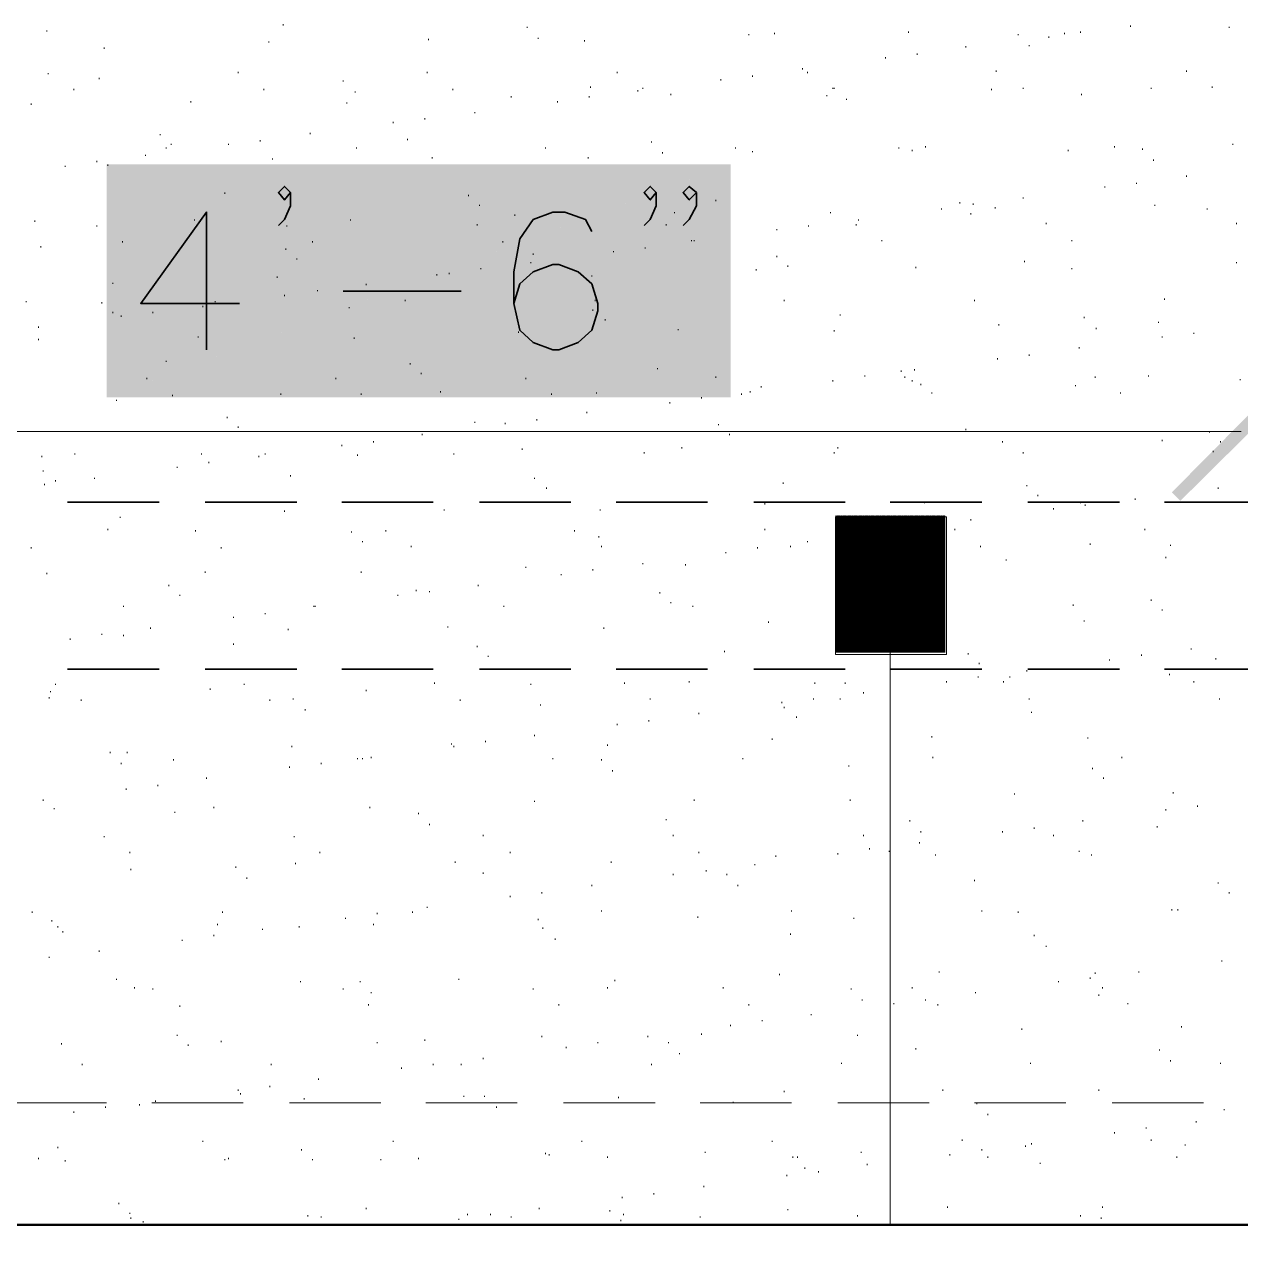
# Model space of a CAD drawing. Header units: inches. Extents: x 5 to 516, y -193 to 129.
# Drawn here: x 34.77 to 38.097, y -54.985 to -51.666 of the extents above; entities that cross this region are included whole.
import ezdxf

# ---------------------------------------------------------------- set-up
doc = ezdxf.new("R2010")
doc.units = ezdxf.units.IN
doc.header["$MEASUREMENT"] = 0
doc.layers.add('PDF4_Geometry', color=7, linetype='Continuous')
doc.layers.add('PDF4_Solid Fills', color=7, linetype='Continuous')

msp = doc.modelspace()

# ---------------------------------------------------------------- linework, layer by layer
at = {"layer": 'PDF4_Geometry', "lineweight": 15}
for points in [[(34.8320796, -51.6863114), (34.8320796, -51.6829816)], [(35.4787539, -51.6696488), (35.4787539, -51.6663122)], [(36.1454206, -51.6763152), (36.1454206, -51.6729786)], [(36.7520829, -51.6963144), (36.7520829, -51.6929778)], [(36.8220835, -51.6929778), (36.8220835, -51.689648)], [(37.1887489, -51.689648), (37.1887489, -51.6863114)], [(37.4887502, -51.6963144), (37.4887502, -51.6929778)], [(37.6154186, -51.6929778), (37.6154186, -51.689648)], [(37.6587535, -51.689648), (37.6587535, -51.6863114)], [(37.795418, -51.6729786), (37.795418, -51.6696488)], [(38.0654172, -51.6763152), (38.0654172, -51.6729786)], [(34.98875, -51.7329829), (34.98875, -51.7296464)], [(35.4387555, -51.7163135), (35.4387555, -51.7129838)], [(35.8754146, -51.7096472), (35.8754146, -51.7063174)], [(36.175416, -51.7063174), (36.175416, -51.7029808)], [(36.3020843, -51.7129838), (36.3020843, -51.7096472)], [(37.3454193, -51.7296464), (37.3454193, -51.7263165)], [(37.5187524, -51.7263165), (37.5187524, -51.7229799)], [(37.5720836, -51.7029808), (37.5720836, -51.699651)], [(37.1254147, -51.7596485), (37.1254147, -51.7563119)], [(37.2120847, -51.7496455), (37.2120847, -51.7463157)], [(36.8987505, -51.7896507), (36.8987505, -51.7863141)], [(37.4287527, -51.7963171), (37.4287527, -51.7929805)], [(37.9487519, -51.7963171), (37.9487519, -51.7929805)], [(34.8354161, -51.8029835), (34.8354161, -51.7996469)], [(34.9754173, -51.8163163), (34.9754173, -51.8129797)], [(35.3554222, -51.7996469), (35.3554222, -51.7963171)], [(35.642084, -51.8229827), (35.642084, -51.8196461)], [(35.872078, -51.7996469), (35.872078, -51.7963171)], [(36.392084, -51.7996469), (36.392084, -51.7963171)], [(36.6754161, -51.8196461), (36.6754161, -51.8163163)], [(36.7620859, -51.8096499), (36.7620859, -51.8063133)], [(36.9120832, -51.7996469), (36.9120832, -51.7963171)], [(34.9054167, -51.8463117), (34.9054167, -51.8429819)], [(35.4254227, -51.8463117), (35.4254227, -51.8429819)], [(35.6754228, -51.8529781), (35.6754228, -51.8496483)], [(35.9420786, -51.8463117), (35.9420786, -51.8429819)], [(36.3187537, -51.8396453), (36.3187537, -51.8363155)], [(36.4487518, -51.8496483), (36.4487518, -51.8463117)], [(36.4620846, -51.8429819), (36.4620846, -51.8396453)], [(36.5387515, -51.8596444), (36.5387515, -51.8563147)], [(36.9654144, -51.8629811), (36.9654144, -51.8596444)], [(36.9820838, -51.8429819), (36.9820838, -51.8396453)], [(36.9854204, -51.8429819), (36.9854204, -51.8396453)], [(37.4154199, -51.8463117), (37.4154199, -51.8429819)], [(37.502083, -51.8429819), (37.502083, -51.8396453)], [(37.6620833, -51.8596444), (37.6620833, -51.8563147)], [(37.8520858, -51.8429819), (37.8520858, -51.8396453)], [(38.0187524, -51.8396453), (38.0187524, -51.8363155)], [(34.7887446, -51.8863168), (34.7887446, -51.8829802)], [(35.2254173, -51.8796504), (35.2254173, -51.8763138)], [(35.6520802, -51.8829802), (35.6520802, -51.8796504)], [(36.1020856, -51.8663177), (36.1020856, -51.8629811)], [(36.228754, -51.8796504), (36.228754, -51.8763138)], [(36.3154171, -51.8663177), (36.3154171, -51.8629811)], [(37.0187524, -51.8729841), (37.0187524, -51.8696474)], [(35.8654184, -51.9263152), (35.8654184, -51.9229786)], [(36.0020829, -51.9096458), (36.0020829, -51.906316)], [(35.7787485, -51.9363114), (35.7787485, -51.9329816)], [(35.1420839, -51.9696502), (35.1420839, -51.9663136)], [(35.1720861, -51.9963157), (35.1720861, -51.9929792)], [(35.3287566, -51.9963157), (35.3287566, -51.9929792)], [(35.415413, -51.9863128), (35.415413, -51.982983)], [(35.5520775, -51.9663136), (35.5520775, -51.9629838)], [(35.8187469, -51.982983), (35.8187469, -51.9796464)], [(36.4854204, -51.9896493), (36.4854204, -51.9863128)], [(38.0754202, -51.9963157), (38.0754202, -51.9929792)], [(35.1020855, -52.0263111), (35.1020855, -52.0229813)], [(35.1587533, -52.006312), (35.1587533, -52.0029822)], [(35.6787458, -52.006312), (35.6787458, -52.0029822)], [(36.1954152, -52.006312), (36.1954152, -52.0029822)], [(36.5154158, -52.0196447), (36.5154158, -52.016315)], [(36.7154144, -52.006312), (36.7154144, -52.0029822)], [(36.7620859, -52.016315), (36.7620859, -52.0129783)], [(37.1620833, -52.006312), (37.1620833, -52.0029822)], [(37.1987519, -52.0129783), (37.1987519, -52.0096486)], [(37.2354204, -52.0029822), (37.2354204, -51.9996456)], [(37.6254147, -52.0129783), (37.6254147, -52.0096486)], [(37.752083, -52.0029822), (37.752083, -51.9996456)], [(37.82875, -52.0096486), (37.82875, -52.006312)], [(34.8820877, -52.0563133), (34.8820877, -52.0529835)], [(34.9687441, -52.0429805), (34.9687441, -52.0396507)], [(34.9987463, -52.0529835), (34.9987463, -52.0496469)], [(35.4487517, -52.0363141), (35.4487517, -52.0329843)], [(35.8854108, -52.0329843), (35.8854108, -52.0296477)], [(36.3120873, -52.0329843), (36.3120873, -52.0296477)], [(37.8587521, -52.0396507), (37.8587521, -52.0363141)], [(37.9487519, -52.0829789), (37.9487519, -52.0796491)], [(35.3187468, -52.1296505), (35.3187468, -52.1263139)], [(37.7254175, -52.1129811), (37.7254175, -52.1096445)], [(37.8120874, -52.1029781), (37.8120874, -52.0996483)], [(35.9854136, -52.1363169), (35.9854136, -52.1329802)], [(36.0154157, -52.1629824), (36.0154157, -52.1596459)], [(36.6620832, -52.1496496), (36.6620832, -52.1463131)], [(37.3287499, -52.156316), (37.3287499, -52.1529795)], [(37.3654186, -52.1596459), (37.3654186, -52.156316)], [(37.502083, -52.1429832), (37.502083, -52.1396466)], [(37.862082, -52.1629824), (37.862082, -52.1596459)], [(36.1120818, -52.189648), (36.1120818, -52.1863114)], [(36.5487477, -52.1829816), (36.5487477, -52.179645)], [(36.9754174, -52.1829816), (36.9754174, -52.179645)], [(37.2787486, -52.1729786), (37.2787486, -52.1696489)], [(37.3587521, -52.1863114), (37.3587521, -52.1829816)], [(37.4254161, -52.1696489), (37.4254161, -52.1663122)], [(38.0054197, -52.1729786), (38.0054197, -52.1696489)], [(34.7987543, -52.2063174), (34.7987543, -52.2029808)], [(34.9687441, -52.2196502), (34.9687441, -52.2163136)], [(35.2354135, -52.2029808), (35.2354135, -52.199651)], [(35.4887501, -52.2196502), (35.4887501, -52.2163136)], [(35.6620899, -52.2029808), (35.6620899, -52.199651)], [(36.0087561, -52.2163136), (36.0087561, -52.2129838)], [(36.5254187, -52.2163136), (36.5254187, -52.2129838)], [(36.8287499, -52.2296464), (36.8287499, -52.2263166)], [(36.9154199, -52.2196502), (36.9154199, -52.2163136)], [(37.045418, -52.2163136), (37.045418, -52.2129838)], [(37.0520844, -52.2029808), (37.0520844, -52.199651)], [(37.5654172, -52.2129838), (37.5654172, -52.2096472)], [(38.0854164, -52.2129838), (38.0854164, -52.2096472)], [(35.0387446, -52.2629784), (35.0387446, -52.2596486)], [(35.5587506, -52.2629784), (35.5587506, -52.2596486)], [(36.0787566, -52.2629784), (36.0787566, -52.2596486)], [(36.5954193, -52.2596486), (36.5954193, -52.256312)], [(36.6020857, -52.2596486), (36.6020857, -52.256312)], [(37.1154185, -52.2596486), (37.1154185, -52.256312)], [(37.6354177, -52.2596486), (37.6354177, -52.256312)], [(34.8154237, -52.2763111), (34.8154237, -52.2729814)], [(35.4854135, -52.2829844), (35.4854135, -52.2796478)], [(36.1620832, -52.2963171), (36.1620832, -52.2929805)], [(36.382081, -52.2896508), (36.382081, -52.2863141)], [(36.468751, -52.2796478), (36.468751, -52.2763111)], [(35.5154157, -52.3096499), (35.5154157, -52.3063133)], [(36.1554168, -52.3196461), (36.1554168, -52.3163163)], [(36.8287499, -52.3029835), (36.8287499, -52.2996469)], [(36.8587521, -52.3296491), (36.8587521, -52.3263125)], [(37.5054196, -52.3163163), (37.5054196, -52.3129798)], [(38.0854164, -52.3196461), (38.0854164, -52.3163163)], [(35.4620845, -52.3596445), (35.4620845, -52.3563147)], [(35.8987572, -52.3529781), (35.8987572, -52.3496483)], [(35.9320824, -52.3496483), (35.9320824, -52.3463117)], [(36.0187523, -52.3363155), (36.0187523, -52.3329789)], [(36.3220835, -52.3563147), (36.3220835, -52.3529781)], [(36.7720822, -52.3396453), (36.7720822, -52.3363155)], [(37.208748, -52.3329789), (37.208748, -52.3296491)], [(37.6354177, -52.3363155), (37.6354177, -52.3329789)], [(35.012079, -52.3763139), (35.012079, -52.3729841)], [(35.5720834, -52.3963131), (35.5720834, -52.3929833)], [(35.7054114, -52.3796505), (35.7054114, -52.3763139)], [(34.7754118, -52.4263153), (34.7754118, -52.4229787)], [(34.9820904, -52.429645), (34.9820904, -52.4263153)], [(35.2920812, -52.4263153), (35.2920812, -52.4229787)], [(35.4820905, -52.4096459), (35.4820905, -52.406316)], [(35.8120873, -52.4229787), (35.8120873, -52.4196489)], [(36.3320865, -52.4229787), (36.3320865, -52.4196489)], [(36.8487491, -52.4229787), (36.8487491, -52.4196489)], [(37.3687483, -52.4229787), (37.3687483, -52.4196489)], [(37.8887475, -52.4196489), (37.8887475, -52.4163123)], [(35.012079, -52.4563174), (35.012079, -52.4529808)], [(35.122078, -52.4563174), (35.122078, -52.4529808)], [(35.2587561, -52.439648), (35.2587561, -52.4363114)], [(35.6587534, -52.4429778), (35.6587534, -52.439648)], [(36.3254201, -52.449651), (36.3254201, -52.4463144)], [(37.002083, -52.4629838), (37.002083, -52.4596472)], [(34.8087506, -52.4963158), (34.8087506, -52.4929792)], [(35.0354216, -52.4663136), (35.0354216, -52.4629838)], [(36.358752, -52.4763166), (36.358752, -52.47298)], [(37.4354191, -52.4896494), (37.4354191, -52.4863128)], [(37.6687497, -52.4696502), (37.6687497, -52.4663136)], [(37.872085, -52.482983), (37.872085, -52.4796464)], [(34.8087506, -52.5296478), (34.8087506, -52.5263112)], [(35.2454232, -52.5229814), (35.2454232, -52.5196448)], [(35.6720861, -52.5263112), (35.6720861, -52.5229814)], [(36.1220848, -52.5096486), (36.1220848, -52.506312)], [(36.5587507, -52.5029822), (36.5587507, -52.4996456)], [(36.9854204, -52.506312), (36.9854204, -52.5029822)], [(37.7020817, -52.4996456), (37.7020817, -52.4963158)], [(37.8820811, -52.5229814), (37.8820811, -52.5196448)], [(37.9687511, -52.5129784), (37.9687511, -52.5096486)], [(37.6554169, -52.5529836), (37.6554169, -52.5496469)], [(35.1587533, -52.5896453), (35.1587533, -52.5863156)], [(35.82542, -52.5963117), (35.82542, -52.5929819)], [(37.4320825, -52.5829789), (37.4320825, -52.5796491)], [(37.5187524, -52.5729827), (37.5187524, -52.5696462)], [(35.8554222, -52.6229841), (35.8554222, -52.6196475)], [(36.5020829, -52.6096445), (36.5020829, -52.6063147)], [(37.0687538, -52.6296505), (37.0687538, -52.6263139)], [(37.1687496, -52.6163177), (37.1687496, -52.6129811)], [(37.2054183, -52.6129811), (37.2054183, -52.6096445)], [(37.8454194, -52.6296505), (37.8454194, -52.6263139)], [(35.1054221, -52.6363169), (35.1054221, -52.6329803)], [(35.622078, -52.6363169), (35.622078, -52.6329803)], [(36.142084, -52.6363169), (36.142084, -52.6329803)], [(36.6620832, -52.6329803), (36.6620832, -52.6296505)], [(36.785415, -52.6596459), (36.785415, -52.6563161)], [(36.9820838, -52.6429833), (36.9820838, -52.6396467)], [(37.1787526, -52.6329803), (37.1787526, -52.6296505)], [(37.1987519, -52.6429833), (37.1987519, -52.6396467)], [(37.2220808, -52.6529795), (37.2220808, -52.6496497)], [(37.6454207, -52.6563161), (37.6454207, -52.6529795)], [(37.6987519, -52.6329803), (37.6987519, -52.6296505)], [(38.0954194, -52.6396467), (38.0954194, -52.6363169)], [(35.0220888, -52.6963145), (35.0220888, -52.6929778)], [(35.1754227, -52.6829817), (35.1754227, -52.6796451)], [(35.4720807, -52.6796451), (35.4720807, -52.6763153)], [(35.6920785, -52.6796451), (35.6920785, -52.6763153)], [(35.9087534, -52.6729787), (35.9087534, -52.6696489)], [(36.2120846, -52.6796451), (36.2120846, -52.6763153)], [(36.3354162, -52.6763153), (36.3354162, -52.6729787)], [(36.6220849, -52.6896481), (36.6220849, -52.6863115)], [(36.7320838, -52.6796451), (36.7320838, -52.6763153)], [(36.7554196, -52.6729787), (36.7554196, -52.6696489)], [(37.252083, -52.6763153), (37.252083, -52.6729787)], [(37.7687524, -52.6763153), (37.7687524, -52.6729787)], [(36.3087507, -52.7296465), (36.3087507, -52.7263166)], [(36.5354149, -52.7029808), (36.5354149, -52.6996511)], [(35.32542, -52.7429792), (35.32542, -52.7396494)], [(36.0020829, -52.756312), (36.0020829, -52.7529822)], [(36.0854162, -52.7596486), (36.0854162, -52.756312)], [(36.1720862, -52.7496456), (36.1720862, -52.7463158)], [(36.6687496, -52.7629784), (36.6687496, -52.7596486)], [(37.7254175, -52.7796478), (33.5987505, -52.7796478)], [(35.3554222, -52.7696448), (35.3554222, -52.766315)], [(35.8587452, -52.7896508), (35.8587452, -52.7863142)], [(36.6987518, -52.7896508), (36.6987518, -52.7863142)], [(37.3454193, -52.7763112), (37.3454193, -52.7729814)], [(38.0987492, -52.7796478), (37.7254158, -52.7796478)], [(38.012086, -52.7829844), (38.012086, -52.7796478)], [(35.6387474, -52.8196462), (35.6387474, -52.8163164)], [(35.7254173, -52.80965), (35.7254173, -52.8063134)], [(36.132081, -52.8296491), (36.132081, -52.8263126)], [(36.5687537, -52.8263126), (36.5687537, -52.8229827)], [(36.9954166, -52.8263126), (36.9954166, -52.8229827)], [(37.4454153, -52.80965), (37.4454153, -52.8063134)], [(37.8820811, -52.8063134), (37.8820811, -52.8029836)], [(38.0420814, -52.80965), (38.0420814, -52.8063134)], [(34.8187468, -52.8496484), (34.8187468, -52.8463117)], [(34.9087533, -52.842982), (34.9087533, -52.8396454)], [(35.2554194, -52.842982), (35.2554194, -52.8396454)], [(35.4120899, -52.8496484), (35.4120899, -52.8463117)], [(35.4287457, -52.842982), (35.4287457, -52.8396454)], [(35.6820824, -52.8463117), (35.6820824, -52.842982)], [(35.9454152, -52.842982), (35.9454152, -52.8396454)], [(36.4654144, -52.8396454), (36.4654144, -52.8363156)], [(36.9854204, -52.8396454), (36.9854204, -52.8363156)], [(37.502083, -52.8396454), (37.502083, -52.8363156)], [(38.0220823, -52.8363156), (38.0220823, -52.832979)], [(34.8220833, -52.8896467), (34.8220833, -52.8863169)], [(35.1887555, -52.8796505), (35.1887555, -52.8763139)], [(35.2754118, -52.8663177), (35.2754118, -52.8629811)], [(34.82542, -52.9263153), (34.82542, -52.9229787)], [(34.8554221, -52.9163123), (34.8554221, -52.9129825)], [(34.9620845, -52.9096459), (34.9620845, -52.9063161)], [(35.4987463, -52.9029795), (35.4987463, -52.8996497)], [(36.1654198, -52.9096459), (36.1654198, -52.9063161)], [(36.8454193, -52.9229787), (36.8454193, -52.9196489)], [(37.512086, -52.9296451), (37.512086, -52.9263153)], [(36.1987518, -52.9363115), (36.1987518, -52.9329817)], [(37.5420814, -52.9563175), (37.5420814, -52.9529809)], [(38.0354151, -52.9363115), (38.0354151, -52.9329817)], [(35.9187495, -52.9963158), (35.9187495, -52.9929793)], [(36.3454192, -52.9963158), (36.3454192, -52.9929793)], [(36.795418, -52.9796465), (36.795418, -52.9763166)], [(37.2320838, -52.9763166), (37.2320838, -52.97298)], [(37.5854163, -52.9929793), (37.5854163, -52.9896494)], [(37.6587535, -52.9763166), (37.6587535, -52.97298)], [(37.6720863, -52.982983), (37.6720863, -52.9796465)], [(37.8087508, -52.9663136), (37.8087508, -52.9629839)], [(35.032085, -53.016315), (35.032085, -53.0129784)], [(35.4820905, -52.9996456), (35.4820905, -52.9963158)], [(37.3587521, -53.0229814), (37.3587521, -53.0196448)], [(34.9987463, -53.049647), (34.9987463, -53.0463172)], [(35.23875, -53.0529836), (35.23875, -53.049647)], [(35.665413, -53.0563134), (35.665413, -53.0529836)], [(35.7587561, -53.0529836), (35.7587561, -53.049647)], [(36.2754187, -53.0529836), (36.2754187, -53.049647)], [(36.795418, -53.049647), (36.795418, -53.0463172)], [(37.1354177, -53.0529836), (37.1354177, -53.049647)], [(37.2254174, -53.0429806), (37.2254174, -53.0396508)], [(37.3154172, -53.049647), (37.3154172, -53.0463172)], [(37.8354164, -53.049647), (37.8354164, -53.0463172)], [(35.6954151, -53.082979), (35.6954151, -53.0796492)], [(35.8287566, -53.0963118), (35.8287566, -53.092982)], [(36.3420827, -53.0696462), (36.3420827, -53.0663164)], [(36.3487491, -53.0963118), (36.3487491, -53.092982)], [(36.8654185, -53.0963118), (36.8654185, -53.092982)], [(36.9120832, -53.082979), (36.9120832, -53.0796492)], [(37.0087494, -53.0763126), (37.0087494, -53.0729828)], [(37.3854177, -53.0963118), (37.3854177, -53.092982)], [(37.6854191, -53.0896454), (37.6854191, -53.0863156)], [(37.9054169, -53.092982), (37.9054169, -53.0896454)], [(34.7887446, -53.0996484), (34.7887446, -53.0963118)], [(35.3087506, -53.0996484), (35.3087506, -53.0963118)], [(36.6887488, -53.1129812), (36.6887488, -53.1096445)], [(36.7754187, -53.0996484), (36.7754187, -53.0963118)], [(37.0420814, -53.1029782), (37.0420814, -53.0996484)], [(37.1820825, -53.3063134), (37.1820825, -53.0963134), (37.0987491, -53.0963134), (37.0987491, -53.3063134)], [(37.8920842, -53.1263139), (37.8920842, -53.1229842)], [(36.142084, -53.1529795), (36.142084, -53.1496497)], [(36.3254201, -53.1596459), (36.3254201, -53.1563161)], [(36.4620846, -53.1429833), (36.4620846, -53.1396467)], [(36.5787499, -53.1463132), (36.5787499, -53.1429833)], [(37.0054196, -53.1496497), (37.0054196, -53.1463132)], [(37.4554183, -53.1329803), (37.4554183, -53.1296505)], [(34.8320796, -53.1696489), (34.8320796, -53.1663123)], [(35.2654157, -53.1663123), (35.2654157, -53.1629825)], [(35.6920785, -53.1663123), (35.6920785, -53.1629825)], [(36.2387501, -53.1729787), (36.2387501, -53.1696489)], [(35.1654129, -53.2029809), (35.1654129, -53.1996511)], [(35.1954151, -53.2296465), (35.1954151, -53.2263167)], [(35.7920813, -53.2296465), (35.7920813, -53.2263167)], [(35.8420894, -53.2163137), (35.8420894, -53.2129839)], [(35.8787512, -53.2196503), (35.8787512, -53.2163137)], [(36.0120791, -53.2029809), (36.0120791, -53.1996511)], [(36.5087494, -53.2229801), (36.5087494, -53.2196503)], [(37.1387475, -53.1996511), (37.1387475, -54.9496512)], [(35.0420812, -53.2596487), (35.0420812, -53.2563121)], [(35.5620872, -53.2596487), (35.5620872, -53.2563121)], [(35.5654238, -53.2596487), (35.5654238, -53.2563121)], [(36.0820797, -53.2596487), (36.0820797, -53.2563121)], [(36.5387515, -53.2496457), (36.5387515, -53.2463158)], [(36.5987491, -53.2596487), (36.5987491, -53.2563121)], [(37.1187483, -53.2563121), (37.1187483, -53.2529823)], [(37.185419, -53.2363129), (37.185419, -53.2329831)], [(37.6387475, -53.2563121), (37.6387475, -53.2529823)], [(37.8520858, -53.2429793), (37.8520858, -53.2396494)], [(35.3420894, -53.2896508), (35.3420894, -53.2863142)], [(35.4287457, -53.2796478), (35.4287457, -53.2763112)], [(37.2420868, -53.2963172), (37.2420868, -53.2929806)], [(37.8820811, -53.2696448), (37.8820811, -53.2663151)], [(35.1154184, -53.3196462), (35.1154184, -53.3163164)], [(35.4920867, -53.3229828), (35.4920867, -53.3196462)], [(35.9287458, -53.3163164), (35.9287458, -53.3129798)], [(36.3554155, -53.3196462), (36.3554155, -53.3163164)], [(36.8054141, -53.3029836), (36.8054141, -53.299647)], [(37.6687497, -53.299647), (37.6687497, -53.2963172)], [(34.8954205, -53.3496484), (34.8954205, -53.3463118)], [(34.9820904, -53.3363156), (34.9820904, -53.332979)], [(35.0420812, -53.3396454), (35.0420812, -53.3363156)], [(35.3420894, -53.3629812), (35.3420894, -53.3596446)], [(36.0087561, -53.3696476), (36.0087561, -53.3663178)], [(36.0387447, -53.3963132), (36.0387447, -53.3929833)], [(36.685419, -53.3829803), (36.685419, -53.3796506)], [(37.3520857, -53.3896467), (37.3520857, -53.386317)], [(37.8254202, -53.3929833), (37.8254202, -53.3896467)], [(37.9620847, -53.376314), (37.9620847, -53.3729842)], [(37.3820811, -53.4163123), (37.3820811, -53.4129825)], [(37.7387502, -53.4063161), (37.7387502, -53.4029796)], [(38.0287487, -53.4029796), (38.0287487, -53.3996497)], [(37.3787513, -53.4529809), (37.3787513, -53.4496511)], [(37.4654144, -53.4529809), (37.4654144, -53.4496511)], [(37.512086, -53.4363115), (37.512086, -53.4329817)], [(37.9020872, -53.4463145), (37.9020872, -53.4429779)], [(34.8420894, -53.4929793), (34.8420894, -53.4896495)], [(34.8554221, -53.4729801), (34.8554221, -53.4696503)], [(35.2787484, -53.4863129), (35.2787484, -53.4829831)], [(35.372078, -53.4729801), (35.372078, -53.4696503)], [(35.7054114, -53.4896495), (35.7054114, -53.4863129)], [(35.892084, -53.4696503), (35.892084, -53.4663137)], [(36.1554168, -53.4729801), (36.1554168, -53.4696503)], [(36.4120832, -53.4696503), (36.4120832, -53.4663137)], [(36.5887529, -53.4663137), (36.5887529, -53.4629839)], [(36.9320825, -53.4696503), (36.9320825, -53.4663137)], [(37.0154158, -53.4696503), (37.0154158, -53.4663137)], [(37.2920814, -53.4663137), (37.2920814, -53.4629839)], [(37.4487519, -53.4663137), (37.4487519, -53.4629839)], [(37.9687511, -53.4663137), (37.9687511, -53.4629839)], [(34.8387527, -53.5096487), (34.8387527, -53.5063121)], [(34.9254227, -53.5163151), (34.9254227, -53.5129785)], [(35.4420785, -53.5163151), (35.4420785, -53.5129785)], [(35.5054195, -53.5129785), (35.5054195, -53.5096487)], [(35.9620846, -53.5163151), (35.9620846, -53.5129785)], [(36.4820838, -53.5129785), (36.4820838, -53.5096487)], [(36.8420827, -53.5229815), (36.8420827, -53.5196449)], [(36.9287526, -53.5129785), (36.9287526, -53.5096487)], [(37.002083, -53.5129785), (37.002083, -53.5096487)], [(37.0654171, -53.4963159), (37.0654171, -53.4929793)], [(37.5187524, -53.5129785), (37.5187524, -53.5096487)], [(38.0387517, -53.5129785), (38.0387517, -53.5096487)], [(35.5387447, -53.5429806), (35.5387447, -53.5396509)], [(36.1820824, -53.5296479), (36.1820824, -53.5263112)], [(36.6154185, -53.5529836), (36.6154185, -53.549647)], [(36.8487491, -53.5363142), (36.8487491, -53.5329845)], [(37.5254188, -53.549647), (37.5254188, -53.5463172)], [(36.392084, -53.582979), (36.392084, -53.5796492)], [(36.478754, -53.5729828), (36.478754, -53.5696462)], [(36.8820811, -53.5629799), (36.8820811, -53.55965)], [(36.1654198, -53.6129812), (36.1654198, -53.6096446)], [(36.8154171, -53.6229842), (36.8154171, -53.6196476)], [(37.252083, -53.6163178), (37.252083, -53.6129812)], [(37.6787527, -53.6196476), (37.6787527, -53.6163178)], [(35.0054194, -53.659646), (35.0054194, -53.6563161)], [(35.0520774, -53.659646), (35.0520774, -53.6563161)], [(35.5020828, -53.6429834), (35.5020828, -53.6396468)], [(35.9387555, -53.636317), (35.9387555, -53.6329804)], [(35.9454152, -53.6429834), (35.9454152, -53.6396468)], [(36.0320851, -53.6296506), (36.0320851, -53.626314)], [(36.3654185, -53.6396468), (36.3654185, -53.636317)], [(35.0354216, -53.6896481), (35.0354216, -53.6863115)], [(35.1787457, -53.6796451), (35.1787457, -53.6763154)], [(35.5820796, -53.6896481), (35.5820796, -53.6863115)], [(35.6820824, -53.6763154), (35.6820824, -53.6729788)], [(35.6954151, -53.6763154), (35.6954151, -53.6729788)], [(35.7187441, -53.6729788), (35.7187441, -53.669649)], [(36.2154143, -53.6763154), (36.2154143, -53.6729788)], [(36.3487491, -53.6796451), (36.3487491, -53.6763154)], [(36.7354204, -53.6763154), (36.7354204, -53.6729788)], [(37.2554196, -53.6729788), (37.2554196, -53.669649)], [(37.7720823, -53.6729788), (37.7720823, -53.669649)], [(35.4954232, -53.6996511), (35.4954232, -53.6963145)], [(36.3787513, -53.7096473), (36.3787513, -53.7063175)], [(37.0254187, -53.6963145), (37.0254187, -53.6929779)], [(37.6920855, -53.7029809), (37.6920855, -53.6996511)], [(35.0487544, -53.7596487), (35.0487544, -53.7563121)], [(35.1354108, -53.7496457), (35.1354108, -53.7463159)], [(35.2687522, -53.7296465), (35.2687522, -53.7263167)], [(37.7220809, -53.7296465), (37.7220809, -53.7263167)], [(34.8220833, -53.7896509), (34.8220833, -53.7863143)], [(36.1654198, -53.7929807), (36.1654198, -53.7896509)], [(36.6020857, -53.7896509), (36.6020857, -53.7863143)], [(37.0287486, -53.7896509), (37.0287486, -53.7863143)], [(37.4787541, -53.7729815), (37.4787541, -53.7696449)], [(37.9120833, -53.7696449), (37.9120833, -53.7663151)], [(34.8520855, -53.8129799), (34.8520855, -53.80965)], [(35.1820823, -53.8229828), (35.1820823, -53.8196463)], [(35.2887447, -53.80965), (35.2887447, -53.8063134)], [(35.7154211, -53.80965), (35.7154211, -53.8063134)], [(35.848749, -53.8263127), (35.848749, -53.8229828)], [(37.8920842, -53.8163164), (37.8920842, -53.8129799)], [(37.9787541, -53.8063134), (37.9787541, -53.8029837)], [(35.8787512, -53.8563148), (35.8787512, -53.8529782)], [(36.5254187, -53.842982), (36.5254187, -53.8396454)], [(37.1920854, -53.8463118), (37.1920854, -53.842982)], [(37.6654199, -53.8463118), (37.6654199, -53.842982)], [(34.98875, -53.8896468), (34.98875, -53.886317)], [(35.5087561, -53.8896468), (35.5087561, -53.886317)], [(36.0254119, -53.886317), (36.0254119, -53.8829804)], [(36.5454179, -53.886317), (36.5454179, -53.8829804)], [(37.0654171, -53.886317), (37.0654171, -53.8829804)], [(37.2220808, -53.876314), (37.2220808, -53.8729842)], [(37.4454153, -53.876314), (37.4454153, -53.8729842)], [(37.5320852, -53.8663178), (37.5320852, -53.8629812)], [(37.5854163, -53.886317), (37.5854163, -53.8829804)], [(37.8687484, -53.8629812), (37.8687484, -53.8596446)], [(37.0820865, -53.9229788), (37.0820865, -53.919649)], [(37.218751, -53.9063162), (37.218751, -53.9029796)], [(35.0587506, -53.9329818), (35.0587506, -53.9296452)], [(35.5787566, -53.9329818), (35.5787566, -53.9296452)], [(35.9487518, -53.9596473), (35.9487518, -53.9563176)], [(36.0987491, -53.9329818), (36.0987491, -53.9296452)], [(36.3754146, -53.9596473), (36.3754146, -53.9563176)], [(36.6154185, -53.9329818), (36.6154185, -53.9296452)], [(36.8254201, -53.9429779), (36.8254201, -53.9396482)], [(36.9954166, -53.9363116), (36.9954166, -53.9329818)], [(37.1354177, -53.9296452), (37.1354177, -53.9263154)], [(37.262086, -53.9396482), (37.262086, -53.9363116)], [(37.6554169, -53.9296452), (37.6554169, -53.9263154)], [(37.6887489, -53.9396482), (37.6887489, -53.9363116)], [(35.0620872, -53.9796466), (35.0620872, -53.9763167)], [(35.348749, -53.9729801), (35.348749, -53.9696503)], [(35.5120791, -53.9629839), (35.5120791, -53.9596473)], [(36.0254119, -53.9896495), (36.0254119, -53.9863129)], [(36.5454179, -53.9929793), (36.5454179, -53.9896495)], [(36.6354177, -53.9829831), (36.6354177, -53.9796466)], [(36.6920854, -53.9929793), (36.6920854, -53.9896495)], [(36.7687523, -53.9663137), (36.7687523, -53.9629839)], [(35.3787512, -54.0029823), (35.3787512, -53.9996457)], [(36.3220835, -54.0229815), (36.3220835, -54.0196449)], [(36.7220808, -54.0229815), (36.7220808, -54.0196449)], [(37.3687483, -54.0096487), (37.3687483, -54.0063121)], [(38.0354151, -54.0163151), (38.0354151, -54.0129785)], [(36.0987491, -54.0529837), (36.0987491, -54.0496471)], [(36.185419, -54.0429807), (36.185419, -54.0396509)], [(38.0654172, -54.0429807), (38.0654172, -54.0396509)], [(35.872078, -54.0829791), (35.872078, -54.0796492)], [(36.3487491, -54.0929821), (36.3487491, -54.0896455)], [(36.8687483, -54.0929821), (36.8687483, -54.0896455)], [(37.3887475, -54.0929821), (37.3887475, -54.0896455)], [(37.9087535, -54.0896455), (37.9087535, -54.0863157)], [(37.9254162, -54.0896455), (37.9254162, -54.0863157)], [(34.7920812, -54.0963118), (34.7920812, -54.0929821)], [(34.8454124, -54.1196476), (34.8454124, -54.1163178)], [(35.3120872, -54.0963118), (35.3120872, -54.0929821)], [(35.6487571, -54.1129812), (35.6487571, -54.1096446)], [(35.7354135, -54.0996485), (35.7354135, -54.0963118)], [(35.8320797, -54.0963118), (35.8320797, -54.0929821)], [(36.175416, -54.1163178), (36.175416, -54.1129812)], [(36.6120819, -54.1096446), (36.6120819, -54.1063148)], [(37.0387516, -54.1129812), (37.0387516, -54.1096446)], [(37.4887502, -54.0963118), (37.4887502, -54.0929821)], [(34.8620817, -54.136317), (34.8620817, -54.1329804)], [(34.8754145, -54.1496498), (34.8754145, -54.1463132)], [(35.2887447, -54.159646), (35.2887447, -54.1563162)], [(35.2987544, -54.1296506), (35.2987544, -54.126314)], [(35.4220861, -54.1429834), (35.4220861, -54.1396468)], [(35.5220888, -54.136317), (35.5220888, -54.1329804)], [(35.7254173, -54.1296506), (35.7254173, -54.126314)], [(36.1887488, -54.1396468), (36.1887488, -54.136317)], [(36.8654185, -54.1563162), (36.8654185, -54.1529796)], [(37.5320852, -54.159646), (37.5320852, -54.1563162)], [(35.2020883, -54.1729788), (35.2020883, -54.169649)], [(36.2220807, -54.169649), (36.2220807, -54.1663124)], [(37.5654172, -54.1896482), (37.5654172, -54.1863116)], [(34.8387527, -54.2196504), (34.8387527, -54.2163137)], [(34.9754173, -54.202981), (34.9754173, -54.1996512)], [(37.2720822, -54.2596487), (37.2720822, -54.2563121)], [(37.8187538, -54.2596487), (37.8187538, -54.2563121)], [(38.0454181, -54.2296466), (38.0454181, -54.2263167)], [(35.0220888, -54.2796479), (35.0220888, -54.2763113)], [(35.5254119, -54.2863143), (35.5254119, -54.2829845)], [(35.6887555, -54.2863143), (35.6887555, -54.2829845)], [(35.9587479, -54.2796479), (35.9587479, -54.2763113)], [(36.3854176, -54.2829845), (36.3854176, -54.2796479)], [(36.8354163, -54.2663151), (36.8354163, -54.2629785)], [(37.5987492, -54.2863143), (37.5987492, -54.2829845)], [(37.6854191, -54.2763113), (37.6854191, -54.2729815)], [(37.6987519, -54.2629785), (37.6987519, -54.2596487)], [(35.0720834, -54.3029837), (35.0720834, -54.2996471)], [(35.122078, -54.3063135), (35.122078, -54.3029837)], [(35.642084, -54.3063135), (35.642084, -54.3029837)], [(35.7187441, -54.3163165), (35.7187441, -54.3129799)], [(36.1620832, -54.3063135), (36.1620832, -54.3029837)], [(36.3654185, -54.3029837), (36.3654185, -54.2996471)], [(36.6820824, -54.3029837), (36.6820824, -54.2996471)], [(37.0320852, -54.3063135), (37.0320852, -54.3029837)], [(37.1987519, -54.3029837), (37.1987519, -54.2996471)], [(37.3720849, -54.3163165), (37.3720849, -54.3129799)], [(37.7087481, -54.3229829), (37.7087481, -54.3196463)], [(37.7187511, -54.3029837), (37.7187511, -54.2996471)], [(35.1954151, -54.3529783), (35.1954151, -54.3496485)], [(35.7120845, -54.3496485), (35.7120845, -54.3463119)], [(36.2320837, -54.3496485), (36.2320837, -54.3463119)], [(36.7520829, -54.3496485), (36.7520829, -54.3463119)], [(37.0620874, -54.3363157), (37.0620874, -54.3329791)], [(37.1487505, -54.3463119), (37.1487505, -54.3429821)], [(37.2354204, -54.3363157), (37.2354204, -54.3329791)], [(37.2687524, -54.3496485), (37.2687524, -54.3463119)], [(37.7887516, -54.3463119), (37.7887516, -54.3429821)], [(36.7887516, -54.3929834), (36.7887516, -54.3896468)], [(36.9220862, -54.376314), (36.9220862, -54.3729843)], [(36.7020816, -54.4063162), (36.7020816, -54.4029796)], [(37.4987532, -54.4163124), (37.4987532, -54.4129826)], [(37.9354191, -54.409646), (37.9354191, -54.4063162)], [(34.872078, -54.4563176), (34.872078, -54.452981)], [(35.1887555, -54.4329818), (35.1887555, -54.4296452)], [(35.2187441, -54.4596474), (35.2187441, -54.4563176)], [(35.3087506, -54.4496512), (35.3087506, -54.4463146)], [(35.7354135, -54.452981), (35.7354135, -54.4496512)], [(35.8654184, -54.4463146), (35.8654184, -54.442978)], [(36.185419, -54.4363116), (36.185419, -54.4329818)], [(36.3387529, -54.452981), (36.3387529, -54.4496512)], [(36.4754174, -54.4363116), (36.4754174, -54.4329818)], [(36.5320852, -54.452981), (36.5320852, -54.4496512)], [(36.6220849, -54.4296452), (36.6220849, -54.4263154)], [(37.0487477, -54.4329818), (37.0487477, -54.4296452)], [(36.2520829, -54.4663138), (36.2520829, -54.462984)], [(36.5620873, -54.4829832), (36.5620873, -54.4796466)], [(37.208748, -54.4696504), (37.208748, -54.4663138)], [(37.8754148, -54.4729802), (37.8754148, -54.4696504)], [(34.9287457, -54.5129785), (34.9287457, -54.5096488)], [(35.4454151, -54.5129785), (35.4454151, -54.5096488)], [(35.8020775, -54.5229815), (35.8020775, -54.5196449)], [(35.8887474, -54.5129785), (35.8887474, -54.5096488)], [(35.9654211, -54.5129785), (35.9654211, -54.5096488)], [(36.0254119, -54.4963159), (36.0254119, -54.4929794)], [(36.4854204, -54.5129785), (36.4854204, -54.5096488)], [(37.0054196, -54.5096488), (37.0054196, -54.5063122)], [(37.5220822, -54.5096488), (37.5220822, -54.5063122)], [(37.9054169, -54.5029824), (37.9054169, -54.4996458)], [(38.0420814, -54.5096488), (38.0420814, -54.5063122)], [(35.57542, -54.5529837), (35.57542, -54.5496471)], [(35.3554222, -54.5829791), (35.3554222, -54.5796493)], [(35.3620818, -54.5929821), (35.3620818, -54.5896455)], [(35.4420785, -54.5729829), (35.4420785, -54.5696463)], [(36.8487491, -54.5863157), (36.8487491, -54.5829791)], [(37.2820852, -54.5829791), (37.2820852, -54.5796493)], [(37.7087481, -54.5829791), (37.7087481, -54.5796493)], [(34.9954232, -54.6163179), (34.7454232, -54.6163179)], [(35.0854161, -54.6229843), (35.0854161, -54.6196477)], [(35.368755, -54.6163179), (35.1187549, -54.6163179)], [(35.1287512, -54.6129813), (35.1287512, -54.6096447)], [(35.7454233, -54.6163179), (35.4954233, -54.6163179)], [(35.5354216, -54.6063149), (35.5354216, -54.6029783)], [(36.1187482, -54.6163179), (35.8687482, -54.6163179)], [(35.9720807, -54.5996485), (35.9720807, -54.5963119)], [(36.0287485, -54.5996485), (36.0287485, -54.5963119)], [(36.4954166, -54.6163179), (36.2454165, -54.6163179)], [(36.3954206, -54.6029783), (36.3954206, -54.5996485)], [(36.8687483, -54.6163179), (36.6187483, -54.6163179)], [(36.708748, -54.6163179), (36.708748, -54.6129813)], [(37.2454166, -54.6163179), (36.9954166, -54.6163179)], [(37.6187484, -54.6163179), (37.3687483, -54.6163179)], [(37.3754147, -54.6196477), (37.3754147, -54.6163179)], [(37.9954167, -54.6163179), (37.7454167, -54.6163179)], [(34.9054167, -54.6429834), (34.9054167, -54.6396468)], [(34.9920866, -54.6296507), (34.9920866, -54.6263141)], [(36.0620873, -54.6296507), (36.0620873, -54.6263141)], [(37.4054169, -54.6496498), (37.4054169, -54.6463133)], [(38.0520844, -54.6363171), (38.0520844, -54.6329804)], [(37.838753, -54.6863116), (37.838753, -54.6829818)], [(37.9754175, -54.6696491), (37.9754175, -54.6663124)], [(35.2587561, -54.7229802), (35.2587561, -54.7196504)], [(35.7787485, -54.7229802), (35.7787485, -54.7196504)], [(36.2954179, -54.7229802), (36.2954179, -54.7196504)], [(36.8154171, -54.7229802), (36.8154171, -54.7196504)], [(37.3354163, -54.7196504), (37.3354163, -54.7163138)], [(37.752083, -54.6996512), (37.752083, -54.6963146)], [(37.8520858, -54.7196504), (37.8520858, -54.7163138)], [(34.8620817, -54.7396496), (34.8620817, -54.736313)], [(35.5287485, -54.746316), (35.5287485, -54.7429794)], [(36.1954152, -54.7563122), (36.1954152, -54.7529824)], [(36.2054182, -54.7596488), (36.2054182, -54.7563122)], [(36.632081, -54.7529824), (36.632081, -54.7496458)], [(37.0587508, -54.7529824), (37.0587508, -54.7496458)], [(37.3020844, -54.7596488), (37.3020844, -54.7563122)], [(37.3887475, -54.746316), (37.3887475, -54.7429794)], [(37.5087495, -54.736313), (37.5087495, -54.7329832)], [(37.5254188, -54.7296466), (37.5254188, -54.7263168)], [(37.9454153, -54.7329832), (37.9454153, -54.7296466)], [(34.8087506, -54.769645), (34.8087506, -54.7663152)], [(34.8820877, -54.7763113), (34.8820877, -54.7729816)], [(35.3187468, -54.7729816), (35.3187468, -54.769645)], [(35.3287566, -54.769645), (35.3287566, -54.7663152)], [(35.5587506, -54.7729816), (35.5587506, -54.769645)], [(35.7454233, -54.7729816), (35.7454233, -54.769645)], [(35.848749, -54.769645), (35.848749, -54.7663152)], [(36.3654185, -54.7663152), (36.3654185, -54.7629786)], [(36.8720849, -54.7663152), (36.8720849, -54.7629786)], [(36.8854177, -54.7663152), (36.8854177, -54.7629786)], [(37.0754201, -54.7863143), (37.0754201, -54.7829846)], [(37.4054169, -54.7663152), (37.4054169, -54.7629786)], [(37.5487478, -54.7829846), (37.5487478, -54.779648)], [(37.9220863, -54.7663152), (37.9220863, -54.7629786)], [(36.8554155, -54.8163165), (36.8554155, -54.81298)], [(36.9054168, -54.7963173), (36.9054168, -54.7929807)], [(36.9420854, -54.8063135), (36.9420854, -54.8029837)], [(36.6287513, -54.8463119), (36.6287513, -54.8429821)], [(35.0287484, -54.8929835), (35.0287484, -54.8896469)], [(36.4054168, -54.8763141), (36.4054168, -54.8729843)], [(36.4920868, -54.8663179), (36.4920868, -54.8629813)], [(35.0587506, -54.9196491), (35.0587506, -54.9163125)], [(35.5454179, -54.9263155), (35.5454179, -54.9229789)], [(35.7054114, -54.9063162), (35.7054114, -54.9029797)], [(35.9820905, -54.9229789), (35.9820905, -54.9196491)], [(36.0454179, -54.9229789), (36.0454179, -54.9196491)], [(36.1787526, -54.9063162), (36.1787526, -54.9029797)], [(36.3720849, -54.9129826), (36.3720849, -54.9096461)], [(36.4087534, -54.9229789), (36.4087534, -54.9196491)], [(36.8587521, -54.9096461), (36.8587521, -54.9063162)], [(37.0487477, -54.9263155), (37.0487477, -54.9229789)], [(37.1387475, -54.9263155), (37.1387475, -54.9229789)], [(37.295418, -54.9029797), (37.295418, -54.8996499)], [(37.6587535, -54.9263155), (37.6587535, -54.9229789)], [(37.7187511, -54.9029797), (37.7187511, -54.8996499)], [(35.0620872, -54.9329819), (35.0620872, -54.9296452)], [(35.0954124, -54.942978), (35.0954124, -54.9396482)], [(35.5820796, -54.9296452), (35.5820796, -54.9263155)], [(35.9587479, -54.9363116), (35.9587479, -54.9329819)], [(36.1020856, -54.9296452), (36.1020856, -54.9263155)], [(36.402087, -54.9396482), (36.402087, -54.9363116)], [(36.6187483, -54.9296452), (36.6187483, -54.9263155)], [(37.7154145, -54.9329819), (37.7154145, -54.9296452)]]:
    msp.add_lwpolyline(points, dxfattribs=at)
at = {"layer": 'PDF4_Geometry', "lineweight": 35}
for points in [[(35.4987463, -52.1263139), (35.4820796, -52.1463139), (35.4654129, -52.1263139), (35.4820796, -52.1096472), (35.4987463, -52.1263139), (35.4987463, -52.1629805), (35.4820796, -52.1996472), (35.4654129, -52.2163139)], [(36.4987531, -52.1263139), (36.4820865, -52.1463139), (36.4654198, -52.1263139), (36.4820865, -52.1096472), (36.4987531, -52.1263139), (36.4987531, -52.1629805), (36.4820865, -52.1996472), (36.4654198, -52.2163139)], [(36.6087521, -52.1263139), (36.5887521, -52.1463139), (36.5720854, -52.1263139), (36.5887521, -52.1096472), (36.6087521, -52.1263139), (36.6087521, -52.1629805), (36.5887521, -52.1996472), (36.5720854, -52.2163139)], [(35.2687522, -52.5563117), (35.2687522, -52.179645), (35.0887522, -52.4296451), (35.3587522, -52.4296451)], [(36.3220835, -52.232983), (36.3054168, -52.1996496), (36.2487501, -52.1796496), (36.2154168, -52.1796496), (36.1620835, -52.1996496), (36.1254168, -52.252983), (36.1087501, -52.342983), (36.1087501, -52.4296497), (36.1254168, -52.502983), (36.1620835, -52.5363163), (36.2154168, -52.5563163), (36.2320835, -52.5563163), (36.2854168, -52.5363163), (36.3220835, -52.502983), (36.3387502, -52.4496497), (36.3387502, -52.4296497), (36.3220835, -52.3763163), (36.2854168, -52.342983), (36.2320835, -52.322983), (36.2154168, -52.322983), (36.1620835, -52.342983), (36.1254168, -52.3763163), (36.1087501, -52.4296497)], [(35.642084, -52.3963131), (35.9654173, -52.3963131)], [(34.8887473, -52.9729801), (35.1387473, -52.9729801)], [(35.2654156, -52.9729801), (35.5154157, -52.9729801)], [(35.6387474, -52.9729801), (35.8887474, -52.9729801)], [(36.0154157, -52.9729801), (36.2654157, -52.9729801)], [(36.3887474, -52.9729801), (36.6387475, -52.9729801)], [(36.7654158, -52.9729801), (37.0154158, -52.9729801)], [(37.1387475, -52.9729801), (37.3887475, -52.9729801)], [(37.5154158, -52.9729801), (37.7654158, -52.9729801)], [(37.8887476, -52.9729801), (38.1387476, -52.9729801)], [(35.1387473, -53.4296451), (34.8887473, -53.4296451)], [(35.5154157, -53.4296451), (35.2654156, -53.4296451)], [(35.8887474, -53.4296451), (35.6387474, -53.4296451)], [(36.2654157, -53.4296451), (36.0154157, -53.4296451)], [(36.6387475, -53.4296451), (36.3887474, -53.4296451)], [(37.0154158, -53.4296451), (36.7654158, -53.4296451)], [(37.3887475, -53.4296451), (37.1387475, -53.4296451)], [(37.7654158, -53.4296451), (37.5154158, -53.4296451)], [(38.1387476, -53.4296451), (37.8887476, -53.4296451)]]:
    msp.add_lwpolyline(points, dxfattribs=at)
at = {"layer": 'PDF4_Geometry', "lineweight": 15}
msp.add_lwpolyline([(36.9887502, -53.0129801), (36.9887502, -53.3896468), (37.2920836, -53.3896468), (37.2920836, -53.0129801)], close=True, dxfattribs=at)
at = {"layer": 'PDF4_Geometry', "lineweight": 35}
for points in [[(36.9904185, -53.3846487), (36.9904185, -53.0113153), (36.9904185, -53.3846487)], [(36.9937483, -53.3846487), (36.9937483, -53.0113153), (36.9937483, -53.3846487)], [(36.9970849, -53.3846487), (36.9970849, -53.0113153), (36.9970849, -53.3846487)], [(37.0004147, -53.3846487), (37.0004147, -53.0113153), (37.0004147, -53.3846487)], [(37.0037513, -53.3846487), (37.0037513, -53.0113153), (37.0037513, -53.3846487)], [(37.0070879, -53.3846487), (37.0070879, -53.0113153), (37.0070879, -53.3846487)], [(37.0104177, -53.3846487), (37.0104177, -53.0113153), (37.0104177, -53.3846487)], [(37.0137475, -53.3846487), (37.0137475, -53.0113153), (37.0137475, -53.3846487)], [(37.0170841, -53.3846487), (37.0170841, -53.0113153), (37.0170841, -53.3846487)], [(37.0204207, -53.3846487), (37.0204207, -53.0113153), (37.0204207, -53.3846487)], [(37.0237505, -53.3846487), (37.0237505, -53.0113153), (37.0237505, -53.3846487)], [(37.0270803, -53.3846487), (37.0270803, -53.0113153), (37.0270803, -53.3846487)], [(37.0304169, -53.3846487), (37.0304169, -53.0113153), (37.0304169, -53.3846487)], [(37.0337535, -53.3846487), (37.0337535, -53.0113153), (37.0337535, -53.3846487)], [(37.0370833, -53.3846487), (37.0370833, -53.0113153), (37.0370833, -53.3846487)], [(37.0404199, -53.3846487), (37.0404199, -53.0113153), (37.0404199, -53.3846487)], [(37.0437497, -53.3846487), (37.0437497, -53.0113153), (37.0437497, -53.3846487)], [(37.0470863, -53.3846487), (37.0470863, -53.0113153), (37.0470863, -53.3846487)], [(37.0504161, -53.3846487), (37.0504161, -53.0113153), (37.0504161, -53.3846487)], [(37.0537526, -53.3846487), (37.0537526, -53.0113153), (37.0537526, -53.3846487)], [(37.0570825, -53.3846487), (37.0570825, -53.0113153), (37.0570825, -53.3846487)], [(37.060419, -53.3846487), (37.060419, -53.0113153), (37.060419, -53.3846487)], [(37.0637489, -53.3846487), (37.0637489, -53.0113153), (37.0637489, -53.3846487)], [(37.0670854, -53.3846487), (37.0670854, -53.0113153), (37.0670854, -53.3846487)], [(37.0704152, -53.3846487), (37.0704152, -53.0113153), (37.0704152, -53.3846487)], [(37.0737518, -53.3846487), (37.0737518, -53.0113153), (37.0737518, -53.3846487)], [(37.0770816, -53.3846487), (37.0770816, -53.0113153), (37.0770816, -53.3846487)], [(37.0804182, -53.3846487), (37.0804182, -53.0113153), (37.0804182, -53.3846487)], [(37.083748, -53.3846487), (37.083748, -53.0113153), (37.083748, -53.3846487)], [(37.0870846, -53.3846487), (37.0870846, -53.0113153), (37.0870846, -53.3846487)], [(37.0904212, -53.3846487), (37.0904212, -53.0113153), (37.0904212, -53.3846487)], [(37.093751, -53.3846487), (37.093751, -53.0113153), (37.093751, -53.3846487)], [(37.0970808, -53.3846487), (37.0970808, -53.0113153), (37.0970808, -53.3846487)], [(37.1004174, -53.3846487), (37.1004174, -53.0113153), (37.1004174, -53.3846487)], [(37.103754, -53.3846487), (37.103754, -53.0113153), (37.103754, -53.3846487)], [(37.1070838, -53.3846487), (37.1070838, -53.0113153), (37.1070838, -53.3846487)], [(37.1104136, -53.3846487), (37.1104136, -53.0113153), (37.1104136, -53.3846487)], [(37.1137502, -53.3846487), (37.1137502, -53.0113153), (37.1137502, -53.3846487)], [(37.1170868, -53.3846487), (37.1170868, -53.0113153), (37.1170868, -53.3846487)], [(37.1204166, -53.3846487), (37.1204166, -53.0113153), (37.1204166, -53.3846487)], [(37.1237532, -53.3846487), (37.1237532, -53.0113153), (37.1237532, -53.3846487)], [(37.127083, -53.3846487), (37.127083, -53.0113153), (37.127083, -53.3846487)], [(37.1304196, -53.3846487), (37.1304196, -53.0113153), (37.1304196, -53.3846487)], [(37.1337494, -53.3846487), (37.1337494, -53.0113153), (37.1337494, -53.3846487)], [(37.137086, -53.3846487), (37.137086, -53.0113153), (37.137086, -53.3846487)], [(37.1404158, -53.3846487), (37.1404158, -53.0113153), (37.1404158, -53.3846487)], [(37.1437524, -53.3846487), (37.1437524, -53.0113153), (37.1437524, -53.3846487)], [(37.1470822, -53.3846487), (37.1470822, -53.0113153), (37.1470822, -53.3846487)], [(37.1504188, -53.3846487), (37.1504188, -53.0113153), (37.1504188, -53.3846487)], [(37.1537486, -53.3846487), (37.1537486, -53.0113153), (37.1537486, -53.3846487)], [(37.1570852, -53.3846487), (37.1570852, -53.0113153), (37.1570852, -53.3846487)], [(37.160415, -53.3846487), (37.160415, -53.0113153), (37.160415, -53.3846487)], [(37.1637516, -53.3846487), (37.1637516, -53.0113153), (37.1637516, -53.3846487)], [(37.1670814, -53.3846487), (37.1670814, -53.0113153), (37.1670814, -53.3846487)], [(37.170418, -53.3846487), (37.170418, -53.0113153), (37.170418, -53.3846487)], [(37.1737546, -53.3846487), (37.1737546, -53.0113153), (37.1737546, -53.3846487)], [(37.1770844, -53.3846487), (37.1770844, -53.0113153), (37.1770844, -53.3846487)], [(37.1804142, -53.3846487), (37.1804142, -53.0113153), (37.1804142, -53.3846487)], [(37.1837508, -53.3846487), (37.1837508, -53.0113153), (37.1837508, -53.3846487)], [(37.1870873, -53.3846487), (37.1870873, -53.0113153), (37.1870873, -53.3846487)], [(37.1904172, -53.3846487), (37.1904172, -53.0113153), (37.1904172, -53.3846487)], [(37.193747, -53.3846487), (37.193747, -53.0113153), (37.193747, -53.3846487)], [(37.1970836, -53.3846487), (37.1970836, -53.0113153), (37.1970836, -53.3846487)], [(37.2004201, -53.3846487), (37.2004201, -53.0113153), (37.2004201, -53.3846487)], [(37.2037499, -53.3846487), (37.2037499, -53.0113153), (37.2037499, -53.3846487)], [(37.2070865, -53.3846487), (37.2070865, -53.0113153), (37.2070865, -53.3846487)], [(37.2104163, -53.3846487), (37.2104163, -53.0113153), (37.2104163, -53.3846487)], [(37.2137529, -53.3846487), (37.2137529, -53.0113153), (37.2137529, -53.3846487)], [(37.2170827, -53.3846487), (37.2170827, -53.0113153), (37.2170827, -53.3846487)], [(37.2204193, -53.3846487), (37.2204193, -53.0113153), (37.2204193, -53.3846487)], [(37.2237491, -53.3846487), (37.2237491, -53.0113153), (37.2237491, -53.3846487)], [(37.2270857, -53.3846487), (37.2270857, -53.0113153), (37.2270857, -53.3846487)], [(37.2304155, -53.3846487), (37.2304155, -53.0113153), (37.2304155, -53.3846487)], [(37.2337521, -53.3846487), (37.2337521, -53.0113153), (37.2337521, -53.3846487)], [(37.2370819, -53.3846487), (37.2370819, -53.0113153), (37.2370819, -53.3846487)], [(37.2404185, -53.3846487), (37.2404185, -53.0113153), (37.2404185, -53.3846487)], [(37.2437483, -53.3846487), (37.2437483, -53.0113153), (37.2437483, -53.3846487)], [(37.2470849, -53.3846487), (37.2470849, -53.0113153), (37.2470849, -53.3846487)], [(37.2504147, -53.3846487), (37.2504147, -53.0113153), (37.2504147, -53.3846487)], [(37.2537513, -53.3846487), (37.2537513, -53.0113153), (37.2537513, -53.3846487)], [(37.2570879, -53.3846487), (37.2570879, -53.0113153), (37.2570879, -53.3846487)], [(37.2604177, -53.3846487), (37.2604177, -53.0113153), (37.2604177, -53.3846487)], [(37.2637475, -53.3846487), (37.2637475, -53.0113153), (37.2637475, -53.3846487)], [(37.2670841, -53.3846487), (37.2670841, -53.0113153), (37.2670841, -53.3846487)], [(37.2704207, -53.3846487), (37.2704207, -53.0113153), (37.2704207, -53.3846487)], [(37.2737505, -53.3846487), (37.2737505, -53.0113153), (37.2737505, -53.3846487)], [(37.2770803, -53.3846487), (37.2770803, -53.0113153), (37.2770803, -53.3846487)], [(37.2804169, -53.3846487), (37.2804169, -53.0113153), (37.2804169, -53.3846487)], [(37.2837535, -53.3846487), (37.2837535, -53.0113153), (37.2837535, -53.3846487)], [(37.2870833, -53.3846487), (37.2870833, -53.0113153), (37.2870833, -53.3846487)]]:
    msp.add_lwpolyline(points, close=True, dxfattribs=at)
at = {"layer": 'PDF4_Geometry', "lineweight": 50}
msp.add_lwpolyline([(29.0987485, -55.1163179), (29.0987485, -54.9496512), (75.5987522, -54.9496512), (75.5987522, -55.1163179), (75.4320855, -55.1163179), (75.4320855, -55.9529846)], dxfattribs=at)
at = {"layer": 'PDF4_Solid Fills', "color": 7, "lineweight": 15, "true_color": 0xffffff, "transparency": 33554559}
for points in [[(34.9954232, -52.0496469), (34.9954232, -52.6863136), (36.70209, -52.0496469)], [(34.9954232, -52.6863183), (36.70209, -52.0496515), (36.70209, -52.6863183)]]:
    msp.add_solid(points, dxfattribs=at)
at = {"layer": 'PDF4_Solid Fills', "lineweight": 15, "transparency": 33554559}
for points in [[(37.9087535, -52.9463145), (37.9320869, -52.9696478), (38.2654202, -52.5863144)], [(37.9320825, -52.9696502), (38.2654159, -52.5863169), (38.2920826, -52.6129836)]]:
    msp.add_solid(points, dxfattribs=at)

doc.saveas('drawing.dxf')
